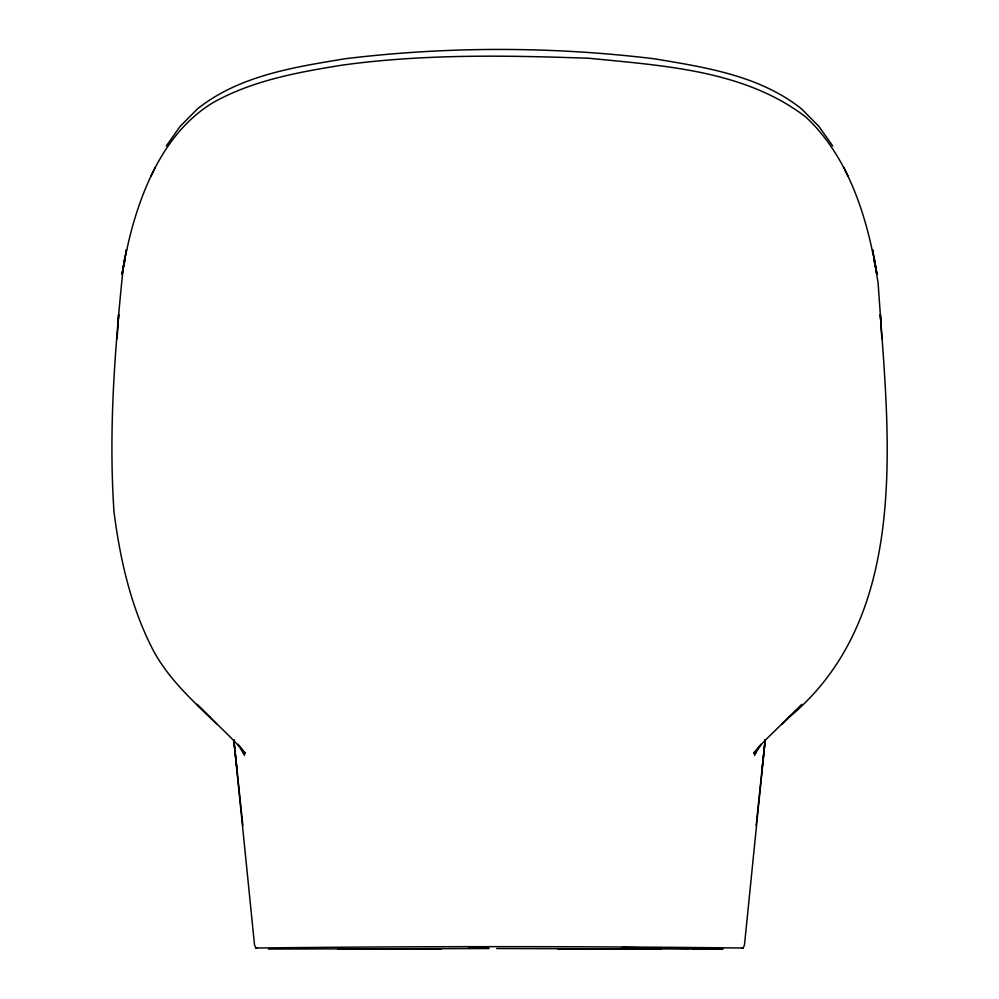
<?xml version="1.0" encoding="UTF-8"?>
<svg xmlns="http://www.w3.org/2000/svg" width="999" height="999" viewBox="0 0 999 999"><rect width="100%" height="100%" fill="white"/><g stroke="black" fill="none" stroke-linecap="round" stroke-linejoin="round"><path stroke-width="1.5" d="M244.555 755.431L238.024 744.292L245.467 753.421C215.584 718.781 176.261 692.245 153.809 651.435C131.119 608.216 120.167 559.927 113.998 511.813C108.429 430.007 114.947 347.627 123.364 266.221M117.145 338.748L118.669 314.585L117.919 325.174M761.575 773.126L765.197 739.735L744.48 944.979L743.144 948.026C580.731 946.19 418.269 946.19 255.856 948.026L254.52 944.979L233.803 739.735L242.844 825.486M756.156 825.486L765.234 739.922M123.864 266.721L125.262 257.867M122.078 274.325L126.423 249.675L122.078 274.325L124.95 256.681M125.799 254.957C131.656 224.812 141.334 194.53 155.27 167.32M755.044 754.045L756.243 751.248M150.986 176.274C164.71 146.653 184.952 119.53 213.262 102.51C252.385 80.569 297.153 72.44 340.921 65.31C423.101 53.821 506.431 55.345 589.16 58.279C663.261 65.759 744.892 70.017 806.106 117.27C844.305 153.109 862.874 204.745 873.201 254.957M754.445 755.431L760.976 744.292L753.533 753.421L764.61 740.833L802.047 704.332L781.892 724.35M166.259 145.991L180.095 126.423M180.644 125.849L197.34 108.991C238.998 75.674 293.594 67.283 344.705 58.804L345.317 58.716C447.49 46.341 551.51 46.341 653.683 58.716L654.295 58.804C705.406 67.283 760.002 75.674 801.66 108.991L818.356 125.849M788.673 717.594C906.393 620.441 890.296 450.999 880.331 314.585L881.855 338.748M255.856 948.026L257.417 948.014M268.419 949.05L488.911 948.538M468.693 948.001L488.723 948.001M338.062 949.038L441.009 949.038M557.991 949.038L660.938 949.038M496.715 948.551L723.039 949.05L692.032 948.563M741.583 948.014L743.144 948.026M622.252 947.452L688.923 948.513M843.73 167.32L848.014 176.274M210.327 717.594L196.953 704.332L217.108 724.35M818.905 126.423L832.741 145.991M242.757 751.248L243.956 754.045M873.738 257.867L875.136 266.721M875.636 266.221L876.922 274.325L872.577 249.675L878.084 282.792L881.081 325.174M874.05 256.681L876.922 274.325M233.766 739.922L237.425 773.126"/></g></svg>
